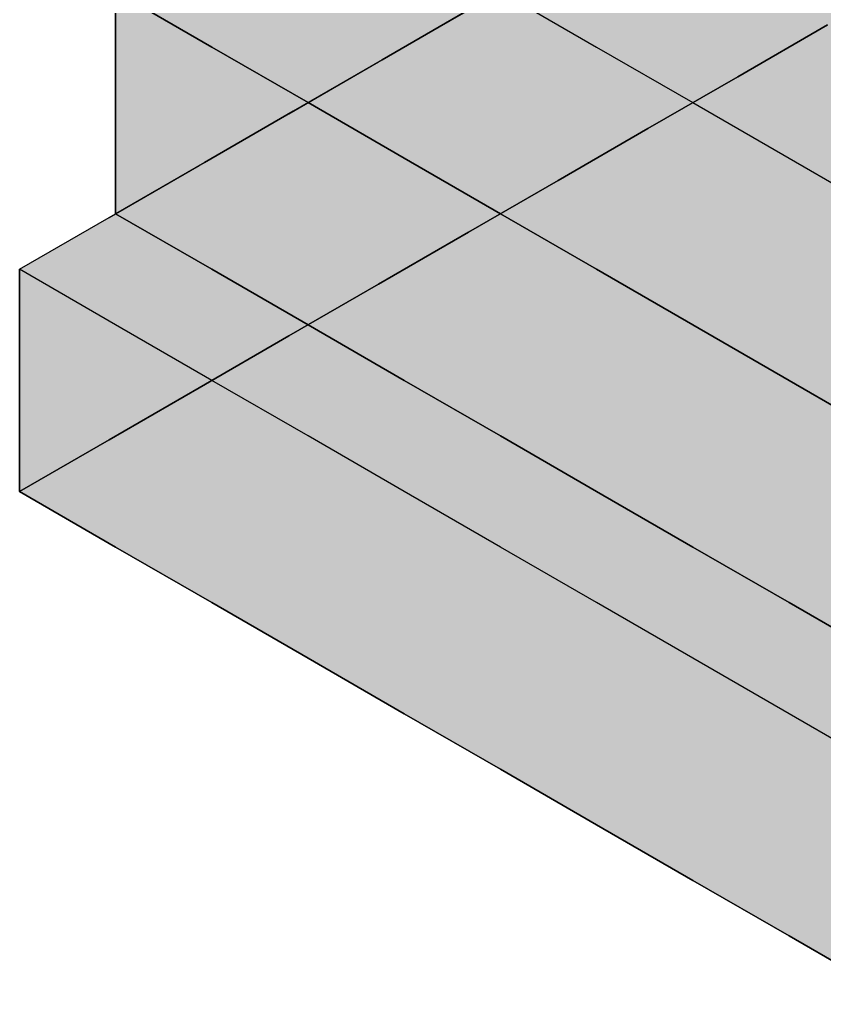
# Model space of a CAD drawing. Header units: metres. Extents: x 0 to 28.4, y 0 to 5.9.
# Drawn here: x 23.7371 to 24.0995, y 4.47 to 4.9074 of the extents above; entities that cross this region are included whole.
import ezdxf

# ---------------------------------------------------------------- set-up
doc = ezdxf.new("R2010")
doc.units = ezdxf.units.M
doc.header["$LTSCALE"] = 0.25
doc.layers.add('ISO-ARISTAS', color=8, linetype='CONTINUOUS')
doc.layers.add('ISO-CONCRETO-SUP', color=254, linetype='CONTINUOUS', true_color=0xe8e8e8)

msp = doc.modelspace()

# ---------------------------------------------------------------- linework, layer by layer
at = {"layer": 'ISO-ARISTAS', "color": 250}
for p, q in [((23.78038, 4.87), (23.78038, 4.92)), ((23.82369, 4.895), (23.78038, 4.92)), ((23.82369, 4.895), (23.78038, 4.92)), ((23.78038, 4.92), (23.78038, 4.87)), ((23.82369, 4.895), (23.78038, 4.92)), ((23.78038, 4.92), (23.82369, 4.895)), ((23.95359, 4.92), (23.99689, 4.895)), ((23.95359, 4.92), (23.99689, 4.895)), ((23.89874, 4.88833), (23.93916, 4.91167)), ((23.89874, 4.88833), (23.93916, 4.91167)), ((23.9003, 4.88923), (23.94027, 4.91231)), ((23.94027, 4.91231), (23.9003, 4.88923)), ((24.10081, 4.905), (24.0604, 4.88167)), ((24.0604, 4.88167), (24.10081, 4.905)), ((23.86699, 4.87), (23.82369, 4.895)), ((23.86699, 4.87), (23.82369, 4.895)), ((23.86699, 4.87), (23.82369, 4.895)), ((23.82369, 4.895), (23.86699, 4.87)), ((23.99689, 4.895), (24.04019, 4.87)), ((23.99689, 4.895), (24.04019, 4.87)), ((23.85833, 4.865), (23.89874, 4.88833)), ((23.85833, 4.865), (23.89874, 4.88833)), ((23.86033, 4.86615), (23.9003, 4.88923)), ((23.9003, 4.88923), (23.86033, 4.86615)), ((24.01999, 4.85833), (24.0604, 4.88167)), ((24.0604, 4.88167), (24.01999, 4.85833)), ((23.78038, 4.82), (23.78038, 4.87)), ((23.78038, 4.87), (23.78038, 4.82)), ((23.91029, 4.845), (23.86699, 4.87)), ((23.91029, 4.845), (23.86699, 4.87)), ((23.91029, 4.845), (23.86699, 4.87)), ((23.86699, 4.87), (23.91029, 4.845)), ((24.04019, 4.87), (24.08349, 4.845)), ((24.04019, 4.87), (24.08349, 4.845)), ((23.81791, 4.84167), (23.85833, 4.865)), ((23.81791, 4.84167), (23.85833, 4.865)), ((23.82036, 4.84308), (23.86033, 4.86615)), ((23.86033, 4.86615), (23.82036, 4.84308)), ((23.97957, 4.835), (24.01999, 4.85833)), ((24.01999, 4.85833), (23.97957, 4.835)), ((23.78038, 4.82), (23.82036, 4.84308)), ((23.82036, 4.84308), (23.78038, 4.82)), ((23.95359, 4.82), (23.91029, 4.845)), ((23.95359, 4.82), (23.91029, 4.845)), ((23.95359, 4.82), (23.91029, 4.845)), ((23.91029, 4.845), (23.95359, 4.82)), ((24.08349, 4.845), (24.12679, 4.82)), ((24.08349, 4.845), (24.12679, 4.82)), ((23.7775, 4.81833), (23.81791, 4.84167)), ((23.7775, 4.81833), (23.81791, 4.84167)), ((23.93916, 4.81167), (23.97957, 4.835)), ((23.97957, 4.835), (23.93916, 4.81167)), ((23.73708, 4.795), (23.7775, 4.81833)), ((23.73708, 4.795), (23.7775, 4.81833)), ((23.82369, 4.795), (23.78038, 4.82)), ((23.78038, 4.82), (23.82369, 4.795)), ((23.99689, 4.795), (23.95359, 4.82)), ((23.99689, 4.795), (23.95359, 4.82)), ((23.99689, 4.795), (23.95359, 4.82)), ((23.95359, 4.82), (23.99689, 4.795)), ((23.89874, 4.78833), (23.93916, 4.81167)), ((23.93916, 4.81167), (23.89874, 4.78833)), ((23.73708, 4.745), (23.73708, 4.795)), ((23.78038, 4.77), (23.73708, 4.795)), ((23.73708, 4.795), (23.73708, 4.745)), ((23.78038, 4.77), (23.73708, 4.795)), ((23.86699, 4.77), (23.82369, 4.795)), ((23.82369, 4.795), (23.86699, 4.77)), ((24.04019, 4.77), (23.99689, 4.795)), ((24.04019, 4.77), (23.99689, 4.795)), ((24.04019, 4.77), (23.99689, 4.795)), ((23.99689, 4.795), (24.04019, 4.77)), ((23.89874, 4.78833), (23.85833, 4.765)), ((23.85833, 4.765), (23.89874, 4.78833)), ((23.82369, 4.745), (23.78038, 4.77)), ((23.82369, 4.745), (23.78038, 4.77)), ((23.91029, 4.745), (23.86699, 4.77)), ((23.86699, 4.77), (23.91029, 4.745)), ((24.08349, 4.745), (24.04019, 4.77)), ((24.08349, 4.745), (24.04019, 4.77)), ((24.08349, 4.745), (24.04019, 4.77)), ((24.04019, 4.77), (24.08349, 4.745)), ((23.85833, 4.765), (23.81791, 4.74167)), ((23.81791, 4.74167), (23.85833, 4.765)), ((23.73708, 4.695), (23.73708, 4.745)), ((23.73708, 4.745), (23.73708, 4.695)), ((23.86699, 4.72), (23.82369, 4.745)), ((23.86699, 4.72), (23.82369, 4.745)), ((23.95359, 4.72), (23.91029, 4.745)), ((23.91029, 4.745), (23.95359, 4.72)), ((24.12679, 4.72), (24.08349, 4.745)), ((24.12679, 4.72), (24.08349, 4.745)), ((24.12679, 4.72), (24.08349, 4.745)), ((24.08349, 4.745), (24.12679, 4.72)), ((23.7775, 4.71833), (23.81791, 4.74167)), ((23.81791, 4.74167), (23.7775, 4.71833)), ((23.91029, 4.695), (23.86699, 4.72)), ((23.91029, 4.695), (23.86699, 4.72)), ((23.99689, 4.695), (23.95359, 4.72)), ((23.95359, 4.72), (23.99689, 4.695)), ((23.7775, 4.71833), (23.73708, 4.695)), ((23.73708, 4.695), (23.7775, 4.71833)), ((23.78038, 4.67), (23.73708, 4.695)), ((23.73708, 4.695), (23.78038, 4.67)), ((23.95359, 4.67), (23.91029, 4.695)), ((23.95359, 4.67), (23.91029, 4.695)), ((24.04019, 4.67), (23.99689, 4.695)), ((23.99689, 4.695), (24.04019, 4.67)), ((23.82369, 4.645), (23.78038, 4.67)), ((23.78038, 4.67), (23.82369, 4.645)), ((23.99689, 4.645), (23.95359, 4.67)), ((23.99689, 4.645), (23.95359, 4.67)), ((24.08349, 4.645), (24.04019, 4.67)), ((24.04019, 4.67), (24.08349, 4.645)), ((23.86699, 4.62), (23.82369, 4.645)), ((23.82369, 4.645), (23.86699, 4.62)), ((24.04019, 4.62), (23.99689, 4.645)), ((24.04019, 4.62), (23.99689, 4.645)), ((24.12679, 4.62), (24.08349, 4.645)), ((24.08349, 4.645), (24.12679, 4.62)), ((23.91029, 4.595), (23.86699, 4.62)), ((23.86699, 4.62), (23.91029, 4.595)), ((24.08349, 4.595), (24.04019, 4.62)), ((24.08349, 4.595), (24.04019, 4.62)), ((23.95359, 4.57), (23.91029, 4.595)), ((23.91029, 4.595), (23.95359, 4.57)), ((24.12679, 4.57), (24.08349, 4.595)), ((24.12679, 4.57), (24.08349, 4.595)), ((23.99689, 4.545), (23.95359, 4.57)), ((23.95359, 4.57), (23.99689, 4.545)), ((24.04019, 4.52), (23.99689, 4.545)), ((23.99689, 4.545), (24.04019, 4.52)), ((24.08349, 4.495), (24.04019, 4.52)), ((24.04019, 4.52), (24.08349, 4.495)), ((24.12679, 4.47), (24.08349, 4.495)), ((24.08349, 4.495), (24.12679, 4.47))]:
    msp.add_line(p, q, dxfattribs=at)
at = {"layer": 'ISO-CONCRETO-SUP', "true_color": 0xa6a6a2}
for points in [[(23.78038, 4.92), (23.82369, 4.895), (23.78038, 4.96746), (23.82369, 4.94246)], [(23.86699, 4.91746), (23.91029, 4.89246), (23.86699, 4.96492), (23.91029, 4.93992)], [(23.95359, 4.92), (23.99689, 4.895), (23.95359, 4.96746), (23.99689, 4.94246)], [(24.04019, 4.91746), (24.08349, 4.89246), (24.04019, 4.96492), (24.08349, 4.93992)], [(23.95359, 4.91492), (23.99689, 4.88992), (23.95359, 4.96238), (23.99689, 4.93738)], [(24.04019, 4.91238), (24.08349, 4.88738), (24.04019, 4.95984), (24.08349, 4.93484)], [(23.82369, 4.895), (23.86699, 4.87), (23.82369, 4.94246), (23.86699, 4.91746)], [(23.91029, 4.89246), (23.95359, 4.86746), (23.91029, 4.93992), (23.95359, 4.91492)], [(23.99689, 4.895), (24.04019, 4.87), (23.99689, 4.94246), (24.04019, 4.91746)], [(24.08349, 4.89246), (24.12679, 4.86746), (24.08349, 4.93992), (24.12679, 4.91492)], [(23.99689, 4.88992), (24.04019, 4.86492), (23.99689, 4.93738), (24.04019, 4.91238)], [(24.08349, 4.88738), (24.12679, 4.86238), (24.08349, 4.93484), (24.12679, 4.90984)], [(23.78038, 4.87), (23.82369, 4.845), (23.78038, 4.92), (23.82369, 4.895)], [(23.86699, 4.87), (23.91029, 4.845), (23.86699, 4.91746), (23.91029, 4.89246)], [(24.04019, 4.87), (24.08349, 4.845), (24.04019, 4.91746), (24.08349, 4.89246)], [(23.95359, 4.86746), (23.99689, 4.84246), (23.95359, 4.91492), (23.99689, 4.88992)], [(24.04019, 4.86492), (24.08349, 4.83992), (24.04019, 4.91238), (24.08349, 4.88738)], [(23.82369, 4.845), (23.86699, 4.82), (23.82369, 4.895), (23.86699, 4.87)], [(23.91029, 4.845), (23.95359, 4.82), (23.91029, 4.89246), (23.95359, 4.86746)], [(24.08349, 4.845), (24.12679, 4.82), (24.08349, 4.89246), (24.12679, 4.86746)], [(23.99689, 4.84246), (24.04019, 4.81746), (23.99689, 4.88992), (24.04019, 4.86492)], [(24.08349, 4.83992), (24.12679, 4.81492), (24.08349, 4.88738), (24.12679, 4.86238)], [(23.78038, 4.82), (23.82369, 4.795), (23.78038, 4.87), (23.82369, 4.845)], [(23.86699, 4.82), (23.91029, 4.795), (23.86699, 4.87), (23.91029, 4.845)], [(23.95359, 4.82), (23.99689, 4.795), (23.95359, 4.86746), (23.99689, 4.84246)], [(24.04019, 4.81746), (24.08349, 4.79246), (24.04019, 4.86492), (24.08349, 4.83992)], [(23.82369, 4.795), (23.86699, 4.77), (23.82369, 4.845), (23.86699, 4.82)], [(23.91029, 4.795), (23.95359, 4.77), (23.91029, 4.845), (23.95359, 4.82)], [(23.99689, 4.795), (24.04019, 4.77), (23.99689, 4.84246), (24.04019, 4.81746)], [(24.08349, 4.79246), (24.12679, 4.76746), (24.08349, 4.83992), (24.12679, 4.81492)], [(23.86699, 4.77), (23.91029, 4.745), (23.86699, 4.82), (23.91029, 4.795)], [(23.95359, 4.77), (23.99689, 4.745), (23.95359, 4.82), (23.99689, 4.795)], [(24.04019, 4.77), (24.08349, 4.745), (24.04019, 4.81746), (24.08349, 4.79246)], [(23.91029, 4.745), (23.95359, 4.72), (23.91029, 4.795), (23.95359, 4.77)], [(23.99689, 4.745), (24.04019, 4.72), (23.99689, 4.795), (24.04019, 4.77)], [(24.08349, 4.745), (24.12679, 4.72), (24.08349, 4.79246), (24.12679, 4.76746)], [(23.95359, 4.72), (23.99689, 4.695), (23.95359, 4.77), (23.99689, 4.745)], [(24.04019, 4.72), (24.08349, 4.695), (24.04019, 4.77), (24.08349, 4.745)], [(23.99689, 4.695), (24.04019, 4.67), (23.99689, 4.745), (24.04019, 4.72)], [(24.08349, 4.695), (24.12679, 4.67), (24.08349, 4.745), (24.12679, 4.72)], [(24.04019, 4.67), (24.08349, 4.645), (24.04019, 4.72), (24.08349, 4.695)], [(24.08349, 4.645), (24.12679, 4.62), (24.08349, 4.695), (24.12679, 4.67)]]:
    msp.add_solid(points, dxfattribs=at)
at = {"layer": 'ISO-CONCRETO-SUP', "true_color": 0x949491}
for points in [[(23.86033, 4.91615), (23.82036, 4.89308), (23.86033, 4.96615), (23.82036, 4.94308)], [(23.94027, 4.91231), (23.9003, 4.88923), (23.94027, 4.96231), (23.9003, 4.93923)], [(23.82036, 4.89308), (23.78038, 4.87), (23.82036, 4.94308), (23.78038, 4.92)], [(23.9003, 4.88923), (23.86033, 4.86615), (23.9003, 4.93923), (23.86033, 4.91615)], [(23.86033, 4.86615), (23.82036, 4.84308), (23.86033, 4.91615), (23.82036, 4.89308)], [(23.82036, 4.84308), (23.78038, 4.82), (23.82036, 4.89308), (23.78038, 4.87)]]:
    msp.add_solid(points, dxfattribs=at)
at = {"layer": 'ISO-CONCRETO-SUP', "true_color": 0x7b776e}
for points in [[(24.01999, 4.90833), (23.97957, 4.885), (24.01999, 4.95833), (23.97957, 4.935)], [(24.10081, 4.905), (24.0604, 4.88167), (24.10081, 4.955), (24.0604, 4.93167)], [(23.97957, 4.885), (23.93916, 4.86167), (23.97957, 4.935), (23.93916, 4.91167)], [(24.0604, 4.88167), (24.01999, 4.85833), (24.0604, 4.93167), (24.01999, 4.90833)], [(23.93916, 4.86167), (23.89874, 4.83833), (23.93916, 4.91167), (23.89874, 4.88833)], [(24.01999, 4.85833), (23.97957, 4.835), (24.01999, 4.90833), (23.97957, 4.885)], [(23.89874, 4.83833), (23.85833, 4.815), (23.89874, 4.88833), (23.85833, 4.865)], [(23.97957, 4.835), (23.93916, 4.81167), (23.97957, 4.885), (23.93916, 4.86167)], [(23.85833, 4.815), (23.81791, 4.79167), (23.85833, 4.865), (23.81791, 4.84167)], [(23.93916, 4.81167), (23.89874, 4.78833), (23.93916, 4.86167), (23.89874, 4.83833)], [(23.81791, 4.79167), (23.7775, 4.76833), (23.81791, 4.84167), (23.7775, 4.81833)], [(23.89874, 4.78833), (23.85833, 4.765), (23.89874, 4.83833), (23.85833, 4.815)], [(23.7775, 4.76833), (23.73708, 4.745), (23.7775, 4.81833), (23.73708, 4.795)], [(23.85833, 4.765), (23.81791, 4.74167), (23.85833, 4.815), (23.81791, 4.79167)], [(23.81791, 4.74167), (23.7775, 4.71833), (23.81791, 4.79167), (23.7775, 4.76833)], [(23.7775, 4.71833), (23.73708, 4.695), (23.7775, 4.76833), (23.73708, 4.745)]]:
    msp.add_solid(points, dxfattribs=at)
at = {"layer": 'ISO-CONCRETO-SUP', "true_color": 0xb8b8b3}
for points in [[(23.82369, 4.945), (23.86699, 4.92), (23.78038, 4.92), (23.82369, 4.895)], [(23.82036, 4.94308), (23.86366, 4.91808), (23.78038, 4.92), (23.82369, 4.895)], [(23.91029, 4.945), (23.95359, 4.92), (23.86699, 4.92), (23.91029, 4.895)], [(23.90363, 4.94115), (23.94693, 4.91615), (23.86366, 4.91808), (23.90696, 4.89308)], [(23.9869, 4.93923), (24.0302, 4.91423), (23.94693, 4.91615), (23.99023, 4.89115)], [(23.98024, 4.93538), (24.02354, 4.91038), (23.94027, 4.91231), (23.98357, 4.88731)], [(24.07017, 4.93731), (24.11347, 4.91231), (24.0302, 4.91423), (24.0735, 4.88923)], [(24.06351, 4.93346), (24.10681, 4.90846), (24.02354, 4.91038), (24.06684, 4.88538)], [(23.86699, 4.92), (23.91029, 4.895), (23.82369, 4.895), (23.86699, 4.87)], [(23.86366, 4.91808), (23.90696, 4.89308), (23.82369, 4.895), (23.86699, 4.87)], [(23.95359, 4.92), (23.99689, 4.895), (23.91029, 4.895), (23.95359, 4.87)], [(23.94693, 4.91615), (23.99023, 4.89115), (23.90696, 4.89308), (23.95026, 4.86808)], [(24.0302, 4.91423), (24.0735, 4.88923), (23.99023, 4.89115), (24.03353, 4.86615)], [(23.94027, 4.91231), (23.98357, 4.88731), (23.9003, 4.88923), (23.9436, 4.86423)], [(24.02354, 4.91038), (24.06684, 4.88538), (23.98357, 4.88731), (24.02687, 4.86231)], [(24.10681, 4.90846), (24.15011, 4.88346), (24.06684, 4.88538), (24.11014, 4.86038)], [(24.11347, 4.91231), (24.15677, 4.88731), (24.0735, 4.88923), (24.1168, 4.86423)], [(23.91029, 4.895), (23.95359, 4.87), (23.86699, 4.87), (23.91029, 4.845)], [(23.99689, 4.895), (24.04019, 4.87), (23.95359, 4.87), (23.99689, 4.845)], [(23.90696, 4.89308), (23.95026, 4.86808), (23.86699, 4.87), (23.91029, 4.845)], [(23.99023, 4.89115), (24.03353, 4.86615), (23.95026, 4.86808), (23.99356, 4.84308)], [(23.9003, 4.88923), (23.9436, 4.86423), (23.86033, 4.86615), (23.90363, 4.84115)], [(23.98357, 4.88731), (24.02687, 4.86231), (23.9436, 4.86423), (23.9869, 4.83923)], [(24.0735, 4.88923), (24.1168, 4.86423), (24.03353, 4.86615), (24.07683, 4.84115)], [(24.06684, 4.88538), (24.11014, 4.86038), (24.02687, 4.86231), (24.07017, 4.83731)], [(23.95359, 4.87), (23.99689, 4.845), (23.91029, 4.845), (23.95359, 4.82)], [(24.04019, 4.87), (24.08349, 4.845), (23.99689, 4.845), (24.04019, 4.82)], [(23.86033, 4.86615), (23.90363, 4.84115), (23.82036, 4.84308), (23.86366, 4.81808)], [(23.95026, 4.86808), (23.99356, 4.84308), (23.91029, 4.845), (23.95359, 4.82)], [(24.03353, 4.86615), (24.07683, 4.84115), (23.99356, 4.84308), (24.03686, 4.81808)], [(23.9436, 4.86423), (23.9869, 4.83923), (23.90363, 4.84115), (23.94693, 4.81615)], [(24.02687, 4.86231), (24.07017, 4.83731), (23.9869, 4.83923), (24.0302, 4.81423)], [(24.11014, 4.86038), (24.15344, 4.83538), (24.07017, 4.83731), (24.11347, 4.81231)], [(24.1168, 4.86423), (24.1601, 4.83923), (24.07683, 4.84115), (24.12013, 4.81615)], [(23.82036, 4.84308), (23.86366, 4.81808), (23.78038, 4.82), (23.82369, 4.795)], [(23.99689, 4.845), (24.04019, 4.82), (23.95359, 4.82), (23.99689, 4.795)], [(23.99356, 4.84308), (24.03686, 4.81808), (23.95359, 4.82), (23.99689, 4.795)], [(24.08349, 4.845), (24.12679, 4.82), (24.04019, 4.82), (24.08349, 4.795)], [(23.90363, 4.84115), (23.94693, 4.81615), (23.86366, 4.81808), (23.90696, 4.79308)], [(23.9869, 4.83923), (24.0302, 4.81423), (23.94693, 4.81615), (23.99023, 4.79115)], [(24.07683, 4.84115), (24.12013, 4.81615), (24.03686, 4.81808), (24.08016, 4.79308)], [(24.07017, 4.83731), (24.11347, 4.81231), (24.0302, 4.81423), (24.0735, 4.78923)], [(23.86366, 4.81808), (23.90696, 4.79308), (23.82369, 4.795), (23.86699, 4.77)], [(23.94693, 4.81615), (23.99023, 4.79115), (23.90696, 4.79308), (23.95026, 4.76808)], [(24.04019, 4.82), (24.08349, 4.795), (23.99689, 4.795), (24.04019, 4.77)], [(24.03686, 4.81808), (24.08016, 4.79308), (23.99689, 4.795), (24.04019, 4.77)], [(24.12013, 4.81615), (24.16343, 4.79115), (24.08016, 4.79308), (24.12346, 4.76808)], [(24.12679, 4.82), (24.1701, 4.795), (24.08349, 4.795), (24.12679, 4.77)], [(24.0302, 4.81423), (24.0735, 4.78923), (23.99023, 4.79115), (24.03353, 4.76615)], [(24.11347, 4.81231), (24.15677, 4.78731), (24.0735, 4.78923), (24.1168, 4.76423)], [(24.08349, 4.795), (24.12679, 4.77), (24.04019, 4.77), (24.08349, 4.745)], [(23.90696, 4.79308), (23.95026, 4.76808), (23.86699, 4.77), (23.91029, 4.745)], [(23.99023, 4.79115), (24.03353, 4.76615), (23.95026, 4.76808), (23.99356, 4.74308)], [(24.08016, 4.79308), (24.12346, 4.76808), (24.04019, 4.77), (24.08349, 4.745)], [(24.0735, 4.78923), (24.1168, 4.76423), (24.03353, 4.76615), (24.07683, 4.74115)], [(23.95026, 4.76808), (23.99356, 4.74308), (23.91029, 4.745), (23.95359, 4.72)], [(24.12679, 4.77), (24.1701, 4.745), (24.08349, 4.745), (24.12679, 4.72)], [(24.12346, 4.76808), (24.16677, 4.74308), (24.08349, 4.745), (24.12679, 4.72)], [(24.03353, 4.76615), (24.07683, 4.74115), (23.99356, 4.74308), (24.03686, 4.71808)], [(24.1168, 4.76423), (24.1601, 4.73923), (24.07683, 4.74115), (24.12013, 4.71615)], [(23.99356, 4.74308), (24.03686, 4.71808), (23.95359, 4.72), (23.99689, 4.695)], [(24.07683, 4.74115), (24.12013, 4.71615), (24.03686, 4.71808), (24.08016, 4.69308)], [(24.03686, 4.71808), (24.08016, 4.69308), (23.99689, 4.695), (24.04019, 4.67)], [(24.12013, 4.71615), (24.16343, 4.69115), (24.08016, 4.69308), (24.12346, 4.66808)], [(24.08016, 4.69308), (24.12346, 4.66808), (24.04019, 4.67), (24.08349, 4.645)], [(24.12346, 4.66808), (24.16677, 4.64308), (24.08349, 4.645), (24.12679, 4.62)]]:
    msp.add_solid(points, dxfattribs=at)
at = {"layer": 'ISO-CONCRETO-SUP', "true_color": 0x989388}
for points in [[(23.97957, 4.935), (24.02287, 4.91), (23.93916, 4.91167), (23.98246, 4.88667)], [(24.06329, 4.93333), (24.10659, 4.90833), (24.02287, 4.91), (24.06617, 4.885)], [(23.93916, 4.91167), (23.98246, 4.88667), (23.89874, 4.88833), (23.94204, 4.86333)], [(24.02287, 4.91), (24.06617, 4.885), (23.98246, 4.88667), (24.02576, 4.86167)], [(24.10659, 4.90833), (24.14989, 4.88333), (24.06617, 4.885), (24.10947, 4.86)], [(24.10081, 4.905), (24.14412, 4.88), (24.0604, 4.88167), (24.1037, 4.85667)], [(23.89874, 4.88833), (23.94204, 4.86333), (23.85833, 4.865), (23.90163, 4.84)], [(23.98246, 4.88667), (24.02576, 4.86167), (23.94204, 4.86333), (23.98534, 4.83833)], [(24.06617, 4.885), (24.10947, 4.86), (24.02576, 4.86167), (24.06906, 4.83667)], [(24.0604, 4.88167), (24.1037, 4.85667), (24.01999, 4.85833), (24.06329, 4.83333)], [(23.85833, 4.865), (23.90163, 4.84), (23.81791, 4.84167), (23.86121, 4.81667)], [(23.94204, 4.86333), (23.98534, 4.83833), (23.90163, 4.84), (23.94493, 4.815)], [(24.02576, 4.86167), (24.06906, 4.83667), (23.98534, 4.83833), (24.02865, 4.81333)], [(24.10947, 4.86), (24.15278, 4.835), (24.06906, 4.83667), (24.11236, 4.81167)], [(24.01999, 4.85833), (24.06329, 4.83333), (23.97957, 4.835), (24.02287, 4.81)], [(24.1037, 4.85667), (24.147, 4.83167), (24.06329, 4.83333), (24.10659, 4.80833)], [(23.81791, 4.84167), (23.86121, 4.81667), (23.7775, 4.81833), (23.8208, 4.79333)], [(23.90163, 4.84), (23.94493, 4.815), (23.86121, 4.81667), (23.90452, 4.79167)], [(23.98534, 4.83833), (24.02865, 4.81333), (23.94493, 4.815), (23.98823, 4.79)], [(23.97957, 4.835), (24.02287, 4.81), (23.93916, 4.81167), (23.98246, 4.78667)], [(24.06906, 4.83667), (24.11236, 4.81167), (24.02865, 4.81333), (24.07195, 4.78833)], [(24.06329, 4.83333), (24.10659, 4.80833), (24.02287, 4.81), (24.06617, 4.785)], [(23.7775, 4.81833), (23.8208, 4.79333), (23.73708, 4.795), (23.78038, 4.77)], [(23.86121, 4.81667), (23.90452, 4.79167), (23.8208, 4.79333), (23.8641, 4.76833)], [(23.94493, 4.815), (23.98823, 4.79), (23.90452, 4.79167), (23.94782, 4.76667)], [(24.02865, 4.81333), (24.07195, 4.78833), (23.98823, 4.79), (24.03153, 4.765)], [(23.93916, 4.81167), (23.98246, 4.78667), (23.89874, 4.78833), (23.94204, 4.76333)], [(24.02287, 4.81), (24.06617, 4.785), (23.98246, 4.78667), (24.02576, 4.76167)], [(24.10659, 4.80833), (24.14989, 4.78333), (24.06617, 4.785), (24.10947, 4.76)], [(24.11236, 4.81167), (24.15566, 4.78667), (24.07195, 4.78833), (24.11525, 4.76333)], [(23.8208, 4.79333), (23.8641, 4.76833), (23.78038, 4.77), (23.82369, 4.745)], [(23.90452, 4.79167), (23.94782, 4.76667), (23.8641, 4.76833), (23.9074, 4.74333)], [(23.98823, 4.79), (24.03153, 4.765), (23.94782, 4.76667), (23.99112, 4.74167)], [(23.89874, 4.78833), (23.94204, 4.76333), (23.85833, 4.765), (23.90163, 4.74)], [(23.98246, 4.78667), (24.02576, 4.76167), (23.94204, 4.76333), (23.98534, 4.73833)], [(24.07195, 4.78833), (24.11525, 4.76333), (24.03153, 4.765), (24.07483, 4.74)], [(24.06617, 4.785), (24.10947, 4.76), (24.02576, 4.76167), (24.06906, 4.73667)], [(23.8641, 4.76833), (23.9074, 4.74333), (23.82369, 4.745), (23.86699, 4.72)], [(23.85833, 4.765), (23.90163, 4.74), (23.81791, 4.74167), (23.86121, 4.71667)], [(23.94782, 4.76667), (23.99112, 4.74167), (23.9074, 4.74333), (23.9507, 4.71833)], [(24.03153, 4.765), (24.07483, 4.74), (23.99112, 4.74167), (24.03442, 4.71667)], [(23.94204, 4.76333), (23.98534, 4.73833), (23.90163, 4.74), (23.94493, 4.715)], [(24.02576, 4.76167), (24.06906, 4.73667), (23.98534, 4.73833), (24.02865, 4.71333)], [(24.10947, 4.76), (24.15278, 4.735), (24.06906, 4.73667), (24.11236, 4.71167)], [(24.11525, 4.76333), (24.15855, 4.73833), (24.07483, 4.74), (24.11813, 4.715)], [(23.9074, 4.74333), (23.9507, 4.71833), (23.86699, 4.72), (23.91029, 4.695)], [(23.81791, 4.74167), (23.86121, 4.71667), (23.7775, 4.71833), (23.8208, 4.69333)], [(23.90163, 4.74), (23.94493, 4.715), (23.86121, 4.71667), (23.90452, 4.69167)], [(23.98534, 4.73833), (24.02865, 4.71333), (23.94493, 4.715), (23.98823, 4.69)], [(23.99112, 4.74167), (24.03442, 4.71667), (23.9507, 4.71833), (23.994, 4.69333)], [(24.07483, 4.74), (24.11813, 4.715), (24.03442, 4.71667), (24.07772, 4.69167)], [(24.06906, 4.73667), (24.11236, 4.71167), (24.02865, 4.71333), (24.07195, 4.68833)], [(23.7775, 4.71833), (23.8208, 4.69333), (23.73708, 4.695), (23.78038, 4.67)], [(23.86121, 4.71667), (23.90452, 4.69167), (23.8208, 4.69333), (23.8641, 4.66833)], [(23.9507, 4.71833), (23.994, 4.69333), (23.91029, 4.695), (23.95359, 4.67)], [(24.03442, 4.71667), (24.07772, 4.69167), (23.994, 4.69333), (24.03731, 4.66833)], [(23.94493, 4.715), (23.98823, 4.69), (23.90452, 4.69167), (23.94782, 4.66667)], [(24.02865, 4.71333), (24.07195, 4.68833), (23.98823, 4.69), (24.03153, 4.665)], [(24.11236, 4.71167), (24.15566, 4.68667), (24.07195, 4.68833), (24.11525, 4.66333)], [(24.11813, 4.715), (24.16144, 4.69), (24.07772, 4.69167), (24.12102, 4.66667)], [(23.8208, 4.69333), (23.8641, 4.66833), (23.78038, 4.67), (23.82369, 4.645)], [(23.90452, 4.69167), (23.94782, 4.66667), (23.8641, 4.66833), (23.9074, 4.64333)], [(23.98823, 4.69), (24.03153, 4.665), (23.94782, 4.66667), (23.99112, 4.64167)], [(23.994, 4.69333), (24.03731, 4.66833), (23.95359, 4.67), (23.99689, 4.645)], [(24.07772, 4.69167), (24.12102, 4.66667), (24.03731, 4.66833), (24.08061, 4.64333)], [(24.07195, 4.68833), (24.11525, 4.66333), (24.03153, 4.665), (24.07483, 4.64)], [(23.8641, 4.66833), (23.9074, 4.64333), (23.82369, 4.645), (23.86699, 4.62)], [(24.03731, 4.66833), (24.08061, 4.64333), (23.99689, 4.645), (24.04019, 4.62)], [(23.94782, 4.66667), (23.99112, 4.64167), (23.9074, 4.64333), (23.9507, 4.61833)], [(24.03153, 4.665), (24.07483, 4.64), (23.99112, 4.64167), (24.03442, 4.61667)], [(24.11525, 4.66333), (24.15855, 4.63833), (24.07483, 4.64), (24.11813, 4.615)], [(24.12102, 4.66667), (24.16432, 4.64167), (24.08061, 4.64333), (24.12391, 4.61833)], [(23.9074, 4.64333), (23.9507, 4.61833), (23.86699, 4.62), (23.91029, 4.595)], [(23.99112, 4.64167), (24.03442, 4.61667), (23.9507, 4.61833), (23.994, 4.59333)], [(24.08061, 4.64333), (24.12391, 4.61833), (24.04019, 4.62), (24.08349, 4.595)], [(24.07483, 4.64), (24.11813, 4.615), (24.03442, 4.61667), (24.07772, 4.59167)], [(23.9507, 4.61833), (23.994, 4.59333), (23.91029, 4.595), (23.95359, 4.57)], [(24.03442, 4.61667), (24.07772, 4.59167), (23.994, 4.59333), (24.03731, 4.56833)], [(24.11813, 4.615), (24.16144, 4.59), (24.07772, 4.59167), (24.12102, 4.56667)], [(24.12391, 4.61833), (24.16721, 4.59333), (24.08349, 4.595), (24.12679, 4.57)], [(23.994, 4.59333), (24.03731, 4.56833), (23.95359, 4.57), (23.99689, 4.545)], [(24.07772, 4.59167), (24.12102, 4.56667), (24.03731, 4.56833), (24.08061, 4.54333)], [(24.03731, 4.56833), (24.08061, 4.54333), (23.99689, 4.545), (24.04019, 4.52)], [(24.12102, 4.56667), (24.16432, 4.54167), (24.08061, 4.54333), (24.12391, 4.51833)], [(24.08061, 4.54333), (24.12391, 4.51833), (24.04019, 4.52), (24.08349, 4.495)], [(24.12391, 4.51833), (24.16721, 4.49333), (24.08349, 4.495), (24.12679, 4.47)]]:
    msp.add_solid(points, dxfattribs=at)
at = {"layer": 'ISO-CONCRETO-SUP', "true_color": 0x89847b}
for points in [[(23.73708, 4.745), (23.78038, 4.72), (23.73708, 4.795), (23.78038, 4.77)], [(23.78038, 4.72), (23.82369, 4.695), (23.78038, 4.77), (23.82369, 4.745)], [(23.73708, 4.695), (23.78038, 4.67), (23.73708, 4.745), (23.78038, 4.72)], [(23.82369, 4.695), (23.86699, 4.67), (23.82369, 4.745), (23.86699, 4.72)], [(23.78038, 4.67), (23.82369, 4.645), (23.78038, 4.72), (23.82369, 4.695)], [(23.86699, 4.67), (23.91029, 4.645), (23.86699, 4.72), (23.91029, 4.695)], [(23.82369, 4.645), (23.86699, 4.62), (23.82369, 4.695), (23.86699, 4.67)], [(23.91029, 4.645), (23.95359, 4.62), (23.91029, 4.695), (23.95359, 4.67)], [(23.86699, 4.62), (23.91029, 4.595), (23.86699, 4.67), (23.91029, 4.645)], [(23.95359, 4.62), (23.99689, 4.595), (23.95359, 4.67), (23.99689, 4.645)], [(23.91029, 4.595), (23.95359, 4.57), (23.91029, 4.645), (23.95359, 4.62)], [(23.99689, 4.595), (24.04019, 4.57), (23.99689, 4.645), (24.04019, 4.62)], [(23.95359, 4.57), (23.99689, 4.545), (23.95359, 4.62), (23.99689, 4.595)], [(24.04019, 4.57), (24.08349, 4.545), (24.04019, 4.62), (24.08349, 4.595)], [(23.99689, 4.545), (24.04019, 4.52), (23.99689, 4.595), (24.04019, 4.57)], [(24.08349, 4.545), (24.12679, 4.52), (24.08349, 4.595), (24.12679, 4.57)], [(24.04019, 4.52), (24.08349, 4.495), (24.04019, 4.57), (24.08349, 4.545)], [(24.08349, 4.495), (24.12679, 4.47), (24.08349, 4.545), (24.12679, 4.52)]]:
    msp.add_solid(points, dxfattribs=at)

doc.saveas('drawing.dxf')
